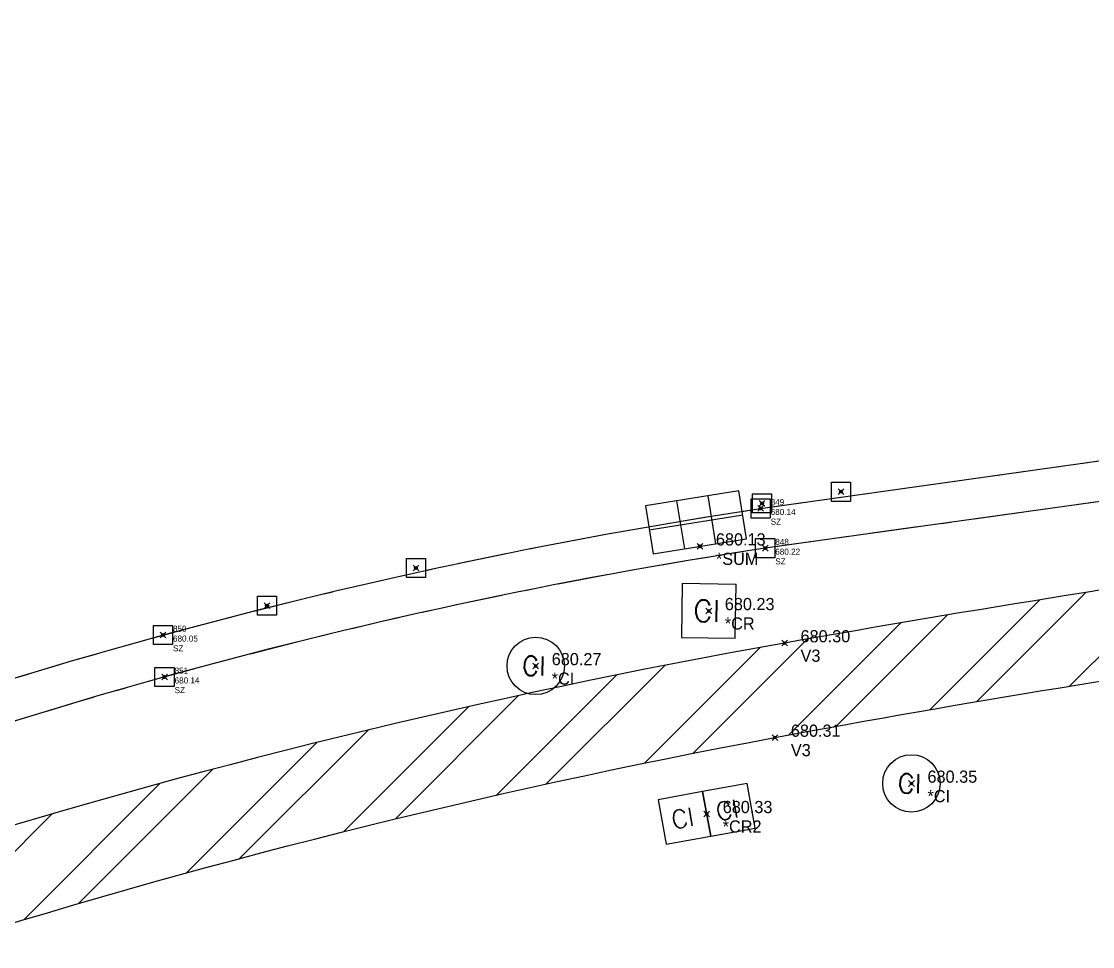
# Model space of a CAD drawing. Extents: x 350769 to 354978, y 6304672 to 6307963.
# Drawn here: x 352668.29 to 352679.47, y 6305589.65 to 6305599.31 of the extents above; entities that cross this region are included whole.
import ezdxf

# ---------------------------------------------------------------- set-up
doc = ezdxf.new("R2010")
doc.units = 0
doc.header["$PDMODE"] = 35
doc.header["$PDSIZE"] = 0.03
doc.linetypes.add('CONTINUOS', pattern=[0])
doc.linetypes.add('JPG_DASHDOT', pattern=[1, 0.5, -0.25, 0, -0.25])
doc.layers.get('0').update_dxf_attribs({"linetype": 'CONTINUOUS'})
doc.layers.add('0_ASD_TOPOGRAFIA_ELEMENTOS', color=7, linetype='CONTINUOS', lineweight=5, true_color=0xbdbdbd)
for name, color, linetype in [('1-PAVIMENTO', 161, 'CONTINUOUS'), ('1-SOLERA', 212, 'CONTINUOUS'), ('1-VEREDA', 251, 'CONTINUOUS'), ('2-ACHURADO VEREDA', 252, 'CONTINUOUS'), ('C-TINN', 5, 'CONTINUOUS'), ('TOP-URB-SOLERAS', 2, 'JPG_DASHDOT'), ('V-NODE - 2013', 4, 'CONTINUOUS'), ('V-NODE DIC 2005', 4, 'CONTINUOUS'), ('V-NODE-TEXT 2013', 2, 'CONTINUOUS'), ('V-NODE-TEXT DIC 2005', 2, 'CONTINUOUS'), ('Z-CI', 253, 'CONTINUOUS'), ('Z-CR', 253, 'CONTINUOUS'), ('Z-CR2', 253, 'CONTINUOUS'), ('Z-SUM', 253, 'CONTINUOUS')]:
    doc.layers.add(name, color=color, linetype=linetype)
doc.styles.add('ROMANS', font='romans.shx', dxfattribs={"width": 0.65})

# ---------------------------------------------------------------- blocks, each defined once
blk = doc.blocks.new('CI')
at = {"layer": 'Z-CI'}
blk.add_circle((0, 0), 1.2, dxfattribs=at)
at = {"layer": 'Z-CI', "style": 'ROMANS'}
blk.add_text('CI', height=0.8, rotation=360, dxfattribs=at).set_placement((-0.579, -0.402))
blk = doc.blocks.new('CR')
at = {"layer": 'Z-CR', "color": 9, "true_color": 0xbdbdbd}
for p, q in [((-1.125, 1.125), (-1.125, -1.125)), ((1.125, 1.125), (-1.125, 1.125)), ((1.125, -1.125), (1.125, 1.125)), ((-1.125, -1.125), (1.125, -1.125))]:
    blk.add_line(p, q, dxfattribs=at)
at = {"layer": 'Z-CR', "color": 9, "true_color": 0xbdbdbd, "style": 'ROMANS'}
blk.add_text('CI', height=0.9, dxfattribs=at).set_placement((-0.651, -0.452))
blk = doc.blocks.new('CR2')
at = {"layer": 'Z-CR2'}
for p, q in [((-1.688, 0.844), (-1.688, -0.844)), ((0, 0.844), (-1.688, 0.844)), ((0, 0.844), (0, -0.844)), ((1.688, 0.844), (0, 0.844)), ((0, -0.844), (0, 0.844)), ((1.688, -0.844), (1.688, 0.844)), ((-1.688, -0.844), (0, -0.844)), ((0, -0.844), (1.688, -0.844))]:
    blk.add_line(p, q, dxfattribs=at)
at = {"layer": 'Z-CR2', "style": 'ROMANS'}
for p in [(-1.332, -0.339), (0.355, -0.339)]:
    blk.add_text('CI', height=0.675, rotation=360, dxfattribs=at).set_placement(p)
blk = doc.blocks.new('SUM')
at = {"layer": 'Z-SUM', "color": 9, "true_color": 0xbdbdbd}
for p, q in [((-1.498, 1.535), (-1.498, 0)), ((1.498, 1.535), (-1.498, 1.535)), ((-0.499, 1.535), (-0.499, 0)), ((0.499, 1.535), (0.499, 0)), ((1.498, 0), (1.498, 1.535)), ((-1.498, 0.768), (1.498, 0.768)), ((-1.498, 0), (1.498, 0))]:
    blk.add_line(p, q, dxfattribs=at)
blk.add_point((0, 0), dxfattribs=at)
blk = doc.blocks.new('*U209', base_point=(352676.055, 6305593.81))
at = {"layer": 'V-NODE - 2013', "lineweight": -2}
blk.add_point((352676.055, 6305593.81), dxfattribs=at)
at = {"layer": 'V-NODE-TEXT 2013', "linetype": 'ByBlock', "char_height": 0.0635}
for s, insert, attachment_point in [('848', (352676.16, 6305593.843), 7), ('680.22', (352676.16, 6305593.805), 1), ('SZ', (352676.16, 6305593.704), 1)]:
    blk.add_mtext(s, dxfattribs=dict(at, insert=insert, attachment_point=attachment_point))
blk = doc.blocks.new('*U210', base_point=(352676.007, 6305594.225))
at = {"layer": 'V-NODE - 2013', "lineweight": -2}
blk.add_point((352676.007, 6305594.225), dxfattribs=at)
at = {"layer": 'V-NODE-TEXT 2013', "linetype": 'ByBlock', "char_height": 0.0635}
for s, insert, attachment_point in [('849', (352676.112, 6305594.258), 7), ('680.14', (352676.112, 6305594.22), 1), ('SZ', (352676.112, 6305594.119), 1)]:
    blk.add_mtext(s, dxfattribs=dict(at, insert=insert, attachment_point=attachment_point))
blk = doc.blocks.new('*U211', base_point=(352669.764, 6305592.903))
at = {"layer": 'V-NODE - 2013', "lineweight": -2}
blk.add_point((352669.764, 6305592.903), dxfattribs=at)
at = {"layer": 'V-NODE-TEXT 2013', "linetype": 'ByBlock', "char_height": 0.0635}
for s, insert, attachment_point in [('850', (352669.869, 6305592.936), 7), ('680.05', (352669.869, 6305592.898), 1), ('SZ', (352669.869, 6305592.797), 1)]:
    blk.add_mtext(s, dxfattribs=dict(at, insert=insert, attachment_point=attachment_point))
blk = doc.blocks.new('*U212', base_point=(352669.781, 6305592.466))
at = {"layer": 'V-NODE - 2013', "lineweight": -2}
blk.add_point((352669.781, 6305592.466), dxfattribs=at)
at = {"layer": 'V-NODE-TEXT 2013', "linetype": 'ByBlock', "char_height": 0.0635}
for s, insert, attachment_point in [('851', (352669.886, 6305592.499), 7), ('680.14', (352669.886, 6305592.461), 1), ('SZ', (352669.886, 6305592.36), 1)]:
    blk.add_mtext(s, dxfattribs=dict(at, insert=insert, attachment_point=attachment_point))
blk = doc.blocks.new('*U1327')
at = {"color": 0, "linetype": 'ByBlock', "lineweight": -2, "transparency": 16777216}
blk.add_point((0, 0), dxfattribs=at)
blk = doc.blocks.new('*U1856', base_point=(352676.213, 6305591.77))
at = {"layer": 'V-NODE-TEXT DIC 2005', "linetype": 'ByBlock', "char_height": 0.127}
for s, insert, attachment_point in [('680.31', (352676.38, 6305591.841), 4), ('V3', (352676.38, 6305591.702), 1)]:
    blk.add_mtext(s, dxfattribs=dict(at, insert=insert, attachment_point=attachment_point))
blk = doc.blocks.new('*U1857', base_point=(352676.213, 6305591.77))
at = {"layer": 'V-NODE-TEXT DIC 2005', "color": 2, "lineweight": -2}
blk.add_blockref('*U1856', (352676.213, 6305591.77), dxfattribs=at)
blk = doc.blocks.new('*U1854', base_point=(352676.314, 6305592.756))
at = {"layer": 'V-NODE-TEXT DIC 2005', "linetype": 'ByBlock', "char_height": 0.127}
for s, insert, attachment_point in [('680.30', (352676.481, 6305592.827), 4), ('V3', (352676.481, 6305592.688), 1)]:
    blk.add_mtext(s, dxfattribs=dict(at, insert=insert, attachment_point=attachment_point))
blk = doc.blocks.new('*U1855', base_point=(352676.314, 6305592.756))
at = {"layer": 'V-NODE-TEXT DIC 2005', "color": 2, "lineweight": -2}
blk.add_blockref('*U1854', (352676.314, 6305592.756), dxfattribs=at)
blk = doc.blocks.new('*U1602', base_point=(352673.715, 6305592.517))
at = {"layer": 'V-NODE-TEXT DIC 2005', "linetype": 'ByBlock', "char_height": 0.127}
for s, insert, attachment_point in [('680.27', (352673.882, 6305592.588), 4), ('*CI', (352673.882, 6305592.449), 1)]:
    blk.add_mtext(s, dxfattribs=dict(at, insert=insert, attachment_point=attachment_point))
blk = doc.blocks.new('*U1603', base_point=(352673.715, 6305592.517))
at = {"layer": 'V-NODE-TEXT DIC 2005', "color": 2, "lineweight": -2}
blk.add_blockref('*U1602', (352673.715, 6305592.517), dxfattribs=at)
blk = doc.blocks.new('*U1594', base_point=(352677.64, 6305591.29))
at = {"layer": 'V-NODE-TEXT DIC 2005', "linetype": 'ByBlock', "char_height": 0.127}
for s, insert, attachment_point in [('680.35', (352677.807, 6305591.361), 4), ('*CI', (352677.807, 6305591.222), 1)]:
    blk.add_mtext(s, dxfattribs=dict(at, insert=insert, attachment_point=attachment_point))
blk = doc.blocks.new('*U1595', base_point=(352677.64, 6305591.29))
at = {"layer": 'V-NODE-TEXT DIC 2005', "color": 2, "lineweight": -2}
blk.add_blockref('*U1594', (352677.64, 6305591.29), dxfattribs=at)
blk = doc.blocks.new('*U1546', base_point=(352675.523, 6305593.092))
at = {"layer": 'V-NODE-TEXT DIC 2005', "linetype": 'ByBlock', "char_height": 0.127}
for s, insert, attachment_point in [('680.23', (352675.69, 6305593.163), 4), ('*CR', (352675.69, 6305593.024), 1)]:
    blk.add_mtext(s, dxfattribs=dict(at, insert=insert, attachment_point=attachment_point))
blk = doc.blocks.new('*U1547', base_point=(352675.523, 6305593.092))
at = {"layer": 'V-NODE-TEXT DIC 2005', "color": 2, "lineweight": -2}
blk.add_blockref('*U1546', (352675.523, 6305593.092), dxfattribs=at)
blk = doc.blocks.new('*U1514', base_point=(352675.501, 6305590.973))
at = {"layer": 'V-NODE-TEXT DIC 2005', "linetype": 'ByBlock', "char_height": 0.127}
for s, insert, attachment_point in [('680.33', (352675.668, 6305591.044), 4), ('*CR2', (352675.668, 6305590.905), 1)]:
    blk.add_mtext(s, dxfattribs=dict(at, insert=insert, attachment_point=attachment_point))
blk = doc.blocks.new('*U1515', base_point=(352675.501, 6305590.973))
at = {"layer": 'V-NODE-TEXT DIC 2005', "color": 2, "lineweight": -2}
blk.add_blockref('*U1514', (352675.501, 6305590.973), dxfattribs=at)
blk = doc.blocks.new('*U1382', base_point=(352675.43, 6305593.767))
at = {"layer": 'V-NODE-TEXT DIC 2005', "linetype": 'ByBlock', "char_height": 0.127}
for s, insert, attachment_point in [('680.13', (352675.597, 6305593.838), 4), ('*SUM', (352675.597, 6305593.699), 1)]:
    blk.add_mtext(s, dxfattribs=dict(at, insert=insert, attachment_point=attachment_point))
blk = doc.blocks.new('*U1383', base_point=(352675.43, 6305593.767))
at = {"layer": 'V-NODE-TEXT DIC 2005', "color": 2, "lineweight": -2}
blk.add_blockref('*U1382', (352675.43, 6305593.767), dxfattribs=at)
blk = doc.blocks.new('*U4448', base_point=(352676.055, 6305593.81))
at = {"layer": 'V-NODE - 2013', "lineweight": -2}
blk.add_point((352676.055, 6305593.81), dxfattribs=at)
at = {"layer": 'V-NODE-TEXT 2013', "linetype": 'ByBlock', "char_height": 0.0635}
for s, insert, attachment_point in [('848', (352676.16, 6305593.843), 7), ('680.22', (352676.16, 6305593.805), 1), ('SZ', (352676.16, 6305593.704), 1)]:
    blk.add_mtext(s, dxfattribs=dict(at, insert=insert, attachment_point=attachment_point))
blk = doc.blocks.new('*U4449', base_point=(352676.007, 6305594.225))
at = {"layer": 'V-NODE - 2013', "lineweight": -2}
blk.add_point((352676.007, 6305594.225), dxfattribs=at)
at = {"layer": 'V-NODE-TEXT 2013', "linetype": 'ByBlock', "char_height": 0.0635}
for s, insert, attachment_point in [('849', (352676.112, 6305594.258), 7), ('680.14', (352676.112, 6305594.22), 1), ('SZ', (352676.112, 6305594.119), 1)]:
    blk.add_mtext(s, dxfattribs=dict(at, insert=insert, attachment_point=attachment_point))
blk = doc.blocks.new('*U4450', base_point=(352669.764, 6305592.903))
at = {"layer": 'V-NODE - 2013', "lineweight": -2}
blk.add_point((352669.764, 6305592.903), dxfattribs=at)
at = {"layer": 'V-NODE-TEXT 2013', "linetype": 'ByBlock', "char_height": 0.0635}
for s, insert, attachment_point in [('850', (352669.869, 6305592.936), 7), ('680.05', (352669.869, 6305592.898), 1), ('SZ', (352669.869, 6305592.797), 1)]:
    blk.add_mtext(s, dxfattribs=dict(at, insert=insert, attachment_point=attachment_point))
blk = doc.blocks.new('*U4451', base_point=(352669.781, 6305592.466))
at = {"layer": 'V-NODE - 2013', "lineweight": -2}
blk.add_point((352669.781, 6305592.466), dxfattribs=at)
at = {"layer": 'V-NODE-TEXT 2013', "linetype": 'ByBlock', "char_height": 0.0635}
for s, insert, attachment_point in [('851', (352669.886, 6305592.499), 7), ('680.14', (352669.886, 6305592.461), 1), ('SZ', (352669.886, 6305592.36), 1)]:
    blk.add_mtext(s, dxfattribs=dict(at, insert=insert, attachment_point=attachment_point))
blk = doc.blocks.new('TOPOGRAFIA')
at = {"layer": '1-PAVIMENTO', "color": 9, "true_color": 0xbdbdbd, "flags": 128}
blk.add_lwpolyline([(390635.813, 6302579.761), (390647.518, 6302584.464), (390663.399, 6302590.731, -0.06016), (390676.007, 6302594.225), (390694.28, 6302596.797), (390717.243, 6302599.992), (390735.728, 6302602.558), (390756.301, 6302605.422, -0.083561), (390768.736, 6302603.378, -0.216582), (390773.077, 6302600.019), (390773.206, 6302599.275), (390773.222, 6302599.256), (390775.006, 6302586.612), (390777.159, 6302571.136), (390779.322, 6302556.152), (390781.17, 6302542.877), (390781.598, 6302539.221)], format="xyb", dxfattribs=at)
at = {"layer": '1-SOLERA', "color": 9, "true_color": 0xbdbdbd, "flags": 128}
blk.add_lwpolyline([(390781.431, 6302539.547), (390781.011, 6302542.829), (390779.158, 6302556.166), (390777.019, 6302571.077), (390774.867, 6302586.537), (390773.054, 6302599.225), (390772.814, 6302599.853), (390772.676, 6302599.767, 0.218521), (390768.712, 6302602.964, 0.079407), (390756.356, 6302605.005), (390735.709, 6302602.051), (390716.646, 6302599.451), (390694.262, 6302596.344), (390676.055, 6302593.81, 0.060763), (390663.524, 6302590.306), (390647.586, 6302583.967), (390636.008, 6302579.363)], format="xyb", dxfattribs=at)
at = {"layer": '1-VEREDA', "color": 9, "true_color": 0xbdbdbd, "flags": 128}
for points in [[(390777.83, 6302561.778), (390775.967, 6302574.833), (390774.777, 6302582.795), (390773.865, 6302589.674), (390772.388, 6302600.297, 0.05743), (390771.451, 6302601.418), (390762.18, 6302603.377), (390757.291, 6302604.147), (390755.264, 6302603.879), (390742.632, 6302602.124), (390732.139, 6302600.646), (390720.501, 6302599.028), (390712.936, 6302597.962), (390700.518, 6302596.221), (390698.257, 6302595.938), (390688.145, 6302594.514, 0.016921), (390676.257, 6302592.819, 0.0646), (390658.21, 6302587.147)], [(390658.538, 6302586.235, -0.061952), (390676.156, 6302591.833, -0.0218), (390688.13, 6302593.524), (390698.383, 6302594.963), (390700.716, 6302595.265), (390713.022, 6302596.978), (390720.617, 6302598.054), (390732.368, 6302599.703), (390742.734, 6302601.134), (390755.34, 6302602.893), (390757.27, 6302603.202), (390761.983, 6302602.436), (390770.567, 6302600.41), (390771.013, 6302599.078), (390772.382, 6302589.499), (390773.367, 6302582.69), (390774.502, 6302574.654), (390776.311, 6302561.585)]]:
    blk.add_lwpolyline(points, format="xyb", dxfattribs=at)
at = {"layer": 'C-TINN', "color": 9, "linetype": 'Continuous', "lineweight": -3, "true_color": 0xbdbdbd}
for points, elevation in [([(390676.746, 6302594.299), (390676.746, 6302594.499), (390676.946, 6302594.499), (390676.946, 6302594.299), (390676.746, 6302594.299)], 680.16), ([(390675.907, 6302594.125), (390675.907, 6302594.325), (390676.107, 6302594.325), (390676.107, 6302594.125), (390675.907, 6302594.125)], 680.14), ([(390675.922, 6302594.179), (390675.922, 6302594.379), (390676.122, 6302594.379), (390676.122, 6302594.179), (390675.922, 6302594.179)], 680.14), ([(390675.955, 6302593.71), (390675.955, 6302593.91), (390676.155, 6302593.91), (390676.155, 6302593.71), (390675.955, 6302593.71)], 680.223), ([(390672.307, 6302593.504), (390672.307, 6302593.704), (390672.507, 6302593.704), (390672.507, 6302593.504), (390672.307, 6302593.504)], 680.11), ([(390670.751, 6302593.11), (390670.751, 6302593.31), (390670.951, 6302593.31), (390670.951, 6302593.11), (390670.751, 6302593.11)], 680.1), ([(390669.664, 6302592.803), (390669.664, 6302593.003), (390669.864, 6302593.003), (390669.864, 6302592.803), (390669.664, 6302592.803)], 680.046), ([(390669.681, 6302592.366), (390669.681, 6302592.566), (390669.881, 6302592.566), (390669.881, 6302592.366), (390669.681, 6302592.366)], 680.145)]:
    blk.add_lwpolyline(points, dxfattribs=dict(at, elevation=elevation))
for p in [(390676.846, 6302594.399, 680.16), (390676.007, 6302594.225, 680.14), (390676.022, 6302594.279, 680.14), (390676.055, 6302593.81, 680.223), (390672.407, 6302593.604, 680.11), (390670.851, 6302593.21, 680.1), (390669.764, 6302592.903, 680.046), (390669.781, 6302592.466, 680.145)]:
    blk.add_point(p, dxfattribs=at)
at = {"color": 9, "true_color": 0xbdbdbd}
for name, p in [('*U4449', (390676.007, 6302594.225)), ('*U4448', (390676.055, 6302593.81)), ('*U4450', (390669.764, 6302592.903)), ('*U4451', (390669.781, 6302592.466))]:
    blk.add_blockref(name, p, dxfattribs=at)
at = {"layer": 'V-NODE DIC 2005', "color": 9, "lineweight": -2, "true_color": 0xbdbdbd, "rotation": 359.9963883938062}
for p in [(390675.373, 6302593.83), (390675.466, 6302593.155), (390676.257, 6302592.819), (390673.658, 6302592.58), (390676.156, 6302591.833), (390677.583, 6302591.353), (390675.444, 6302591.036)]:
    blk.add_blockref('*U1327', p, dxfattribs=at)
at = {"layer": 'V-NODE-TEXT DIC 2005', "color": 9, "lineweight": -2, "true_color": 0xbdbdbd, "rotation": 359.9963883938062}
for name, p in [('*U1383', (390675.373, 6302593.83)), ('*U1547', (390675.466, 6302593.155)), ('*U1855', (390676.257, 6302592.819)), ('*U1603', (390673.658, 6302592.58)), ('*U1857', (390676.156, 6302591.833)), ('*U1595', (390677.583, 6302591.353)), ('*U1515', (390675.444, 6302591.036))]:
    blk.add_blockref(name, p, dxfattribs=at)
at = {"layer": 'Z-CI', "color": 9, "true_color": 0xbdbdbd, "xscale": 0.25, "yscale": 0.25, "zscale": 0.25, "rotation": 359.0901018221344}
for p in [(390673.658, 6302592.581), (390677.582, 6302591.354)]:
    blk.add_blockref('CI', p, dxfattribs=at)
at = {"layer": 'Z-CR', "color": 9, "true_color": 0xbdbdbd, "xscale": 0.25, "yscale": 0.25, "zscale": 0.25, "rotation": 359.0901018221344}
blk.add_blockref('CR', (390675.465, 6302593.155), dxfattribs=at)
at = {"layer": 'Z-CR2', "color": 9, "true_color": 0xbdbdbd, "xscale": 0.2800000000000001, "yscale": 0.2800000000000001, "zscale": 0.2800000000000001, "rotation": 10.36606854750513}
blk.add_blockref('CR2', (390675.444, 6302591.036), dxfattribs=at)
at = {"layer": 'Z-SUM', "color": 9, "true_color": 0xbdbdbd, "xscale": 0.33, "yscale": 0.33, "zscale": 0.33, "rotation": 9.183748433260002}
blk.add_blockref('SUM', (390675.373, 6302593.83), dxfattribs=at)

msp = doc.modelspace()

# ---------------------------------------------------------------- hatches: boundary and pattern name
at = {"layer": '2-ACHURADO VEREDA'}
h = msp.add_hatch(dxfattribs=at)
h.set_pattern_fill('ANSI32', color=256, scale=0.09)
h.paths.add_polyline_path([(352720.617, 6305598.054), (352732.368, 6305599.703), (352742.734, 6305601.134), (352755.34, 6305602.893), (352757.27, 6305603.202), (352761.983, 6305602.436), (352770.567, 6305600.41), (352771.013, 6305599.078), (352772.382, 6305589.499), (352773.367, 6305582.69), (352774.502, 6305574.654), (352776.311, 6305561.585), (352778.207, 6305548.171), (352779.696, 6305548.344), (352777.83, 6305561.778), (352775.967, 6305574.833), (352774.777, 6305582.795), (352773.865, 6305589.674), (352772.388, 6305600.297, 0.05743), (352771.451, 6305601.418), (352762.18, 6305603.377), (352757.291, 6305604.147), (352755.264, 6305603.879), (352742.632, 6305602.124), (352732.139, 6305600.646), (352720.501, 6305599.028), (352712.936, 6305597.962), (352700.518, 6305596.221), (352698.257, 6305595.938), (352688.145, 6305594.514, 0.016921), (352676.257, 6305592.819, 0.0646), (352658.21, 6305587.147), (352649.116, 6305583.522), (352638.688, 6305579.25), (352638.972, 6305578.433), (352649.251, 6305582.52), (352658.538, 6305586.235, -0.061952), (352676.156, 6305591.833, -0.0218), (352688.13, 6305593.524), (352698.383, 6305594.963), (352700.716, 6305595.265), (352713.022, 6305596.978)])

# ---------------------------------------------------------------- linework, layer by layer
at = {"layer": '1-VEREDA', "flags": 128}
for points in [[(352777.83, 6305561.778), (352775.967, 6305574.833), (352774.777, 6305582.795), (352773.865, 6305589.674), (352772.388, 6305600.297, 0.05743), (352771.451, 6305601.418), (352762.18, 6305603.377), (352757.291, 6305604.147), (352755.264, 6305603.879), (352742.632, 6305602.124), (352732.139, 6305600.646), (352720.501, 6305599.028), (352712.936, 6305597.962), (352700.518, 6305596.221), (352698.257, 6305595.938), (352688.145, 6305594.514, 0.016921), (352676.257, 6305592.819, 0.0646), (352658.21, 6305587.147)], [(352658.538, 6305586.235, -0.061952), (352676.156, 6305591.833, -0.0218), (352688.13, 6305593.524), (352698.383, 6305594.963), (352700.716, 6305595.265), (352713.022, 6305596.978), (352720.617, 6305598.054), (352732.368, 6305599.703), (352742.734, 6305601.134), (352755.34, 6305602.893), (352757.27, 6305603.202), (352761.983, 6305602.436), (352770.567, 6305600.41), (352771.013, 6305599.078), (352772.382, 6305589.499), (352773.367, 6305582.69), (352774.502, 6305574.654), (352776.311, 6305561.585)]]:
    msp.add_lwpolyline(points, format="xyb", dxfattribs=at)
at = {"layer": 'TOP-URB-SOLERAS', "flags": 128}
for points in [[(352635.813, 6305579.761), (352647.518, 6305584.464), (352663.399, 6305590.731, -0.06016), (352676.007, 6305594.225), (352694.28, 6305596.797), (352717.243, 6305599.992), (352735.728, 6305602.558), (352756.301, 6305605.422, -0.083561), (352768.736, 6305603.378, -0.216582), (352773.077, 6305600.019), (352773.206, 6305599.275), (352773.222, 6305599.256), (352775.006, 6305586.612), (352777.159, 6305571.136), (352779.322, 6305556.152), (352781.17, 6305542.877), (352781.598, 6305539.221)], [(352781.431, 6305539.547), (352781.011, 6305542.829), (352779.158, 6305556.166), (352777.019, 6305571.077), (352774.867, 6305586.537), (352773.054, 6305599.225), (352772.814, 6305599.853), (352772.676, 6305599.767, 0.218521), (352768.712, 6305602.964, 0.079407), (352756.356, 6305605.005), (352735.709, 6305602.051), (352716.646, 6305599.451), (352694.262, 6305596.344), (352676.055, 6305593.81, 0.060763), (352663.524, 6305590.306), (352647.586, 6305583.967), (352636.008, 6305579.363)]]:
    msp.add_lwpolyline(points, format="xyb", dxfattribs=at)

# ---------------------------------------------------------------- block references
for name, p in [('*U210', (352676.007, 6305594.225)), ('*U209', (352676.055, 6305593.81)), ('*U211', (352669.764, 6305592.903)), ('*U212', (352669.781, 6305592.466))]:
    msp.add_blockref(name, p)
at = {"layer": 'Z-CI', "xscale": 0.25, "yscale": 0.25, "zscale": 0.25, "rotation": 359.0901018221344}
for p in [(352673.658, 6305592.581), (352677.582, 6305591.354)]:
    msp.add_blockref('CI', p, dxfattribs=at)
at = {"layer": 'Z-CR', "xscale": 0.25, "yscale": 0.25, "zscale": 0.25, "rotation": 359.0901018221344}
msp.add_blockref('CR', (352675.465, 6305593.155), dxfattribs=at)
at = {"layer": 'Z-CR2', "xscale": 0.2800000000000001, "yscale": 0.2800000000000001, "zscale": 0.2800000000000001, "rotation": 10.36606854750513}
msp.add_blockref('CR2', (352675.444, 6305591.036), dxfattribs=at)
at = {"layer": 'Z-SUM', "xscale": 0.33, "yscale": 0.33, "zscale": 0.33, "rotation": 9.183748433260002}
msp.add_blockref('SUM', (352675.373, 6305593.83), dxfattribs=at)

# ---------------------------------------------------------------- next in the draw order: block references
at = {"layer": '0_ASD_TOPOGRAFIA_ELEMENTOS', "color": 30, "true_color": 0xf26507}
msp.add_blockref('TOPOGRAFIA', (-38000, 3000), dxfattribs=at)

doc.saveas('drawing.dxf')
